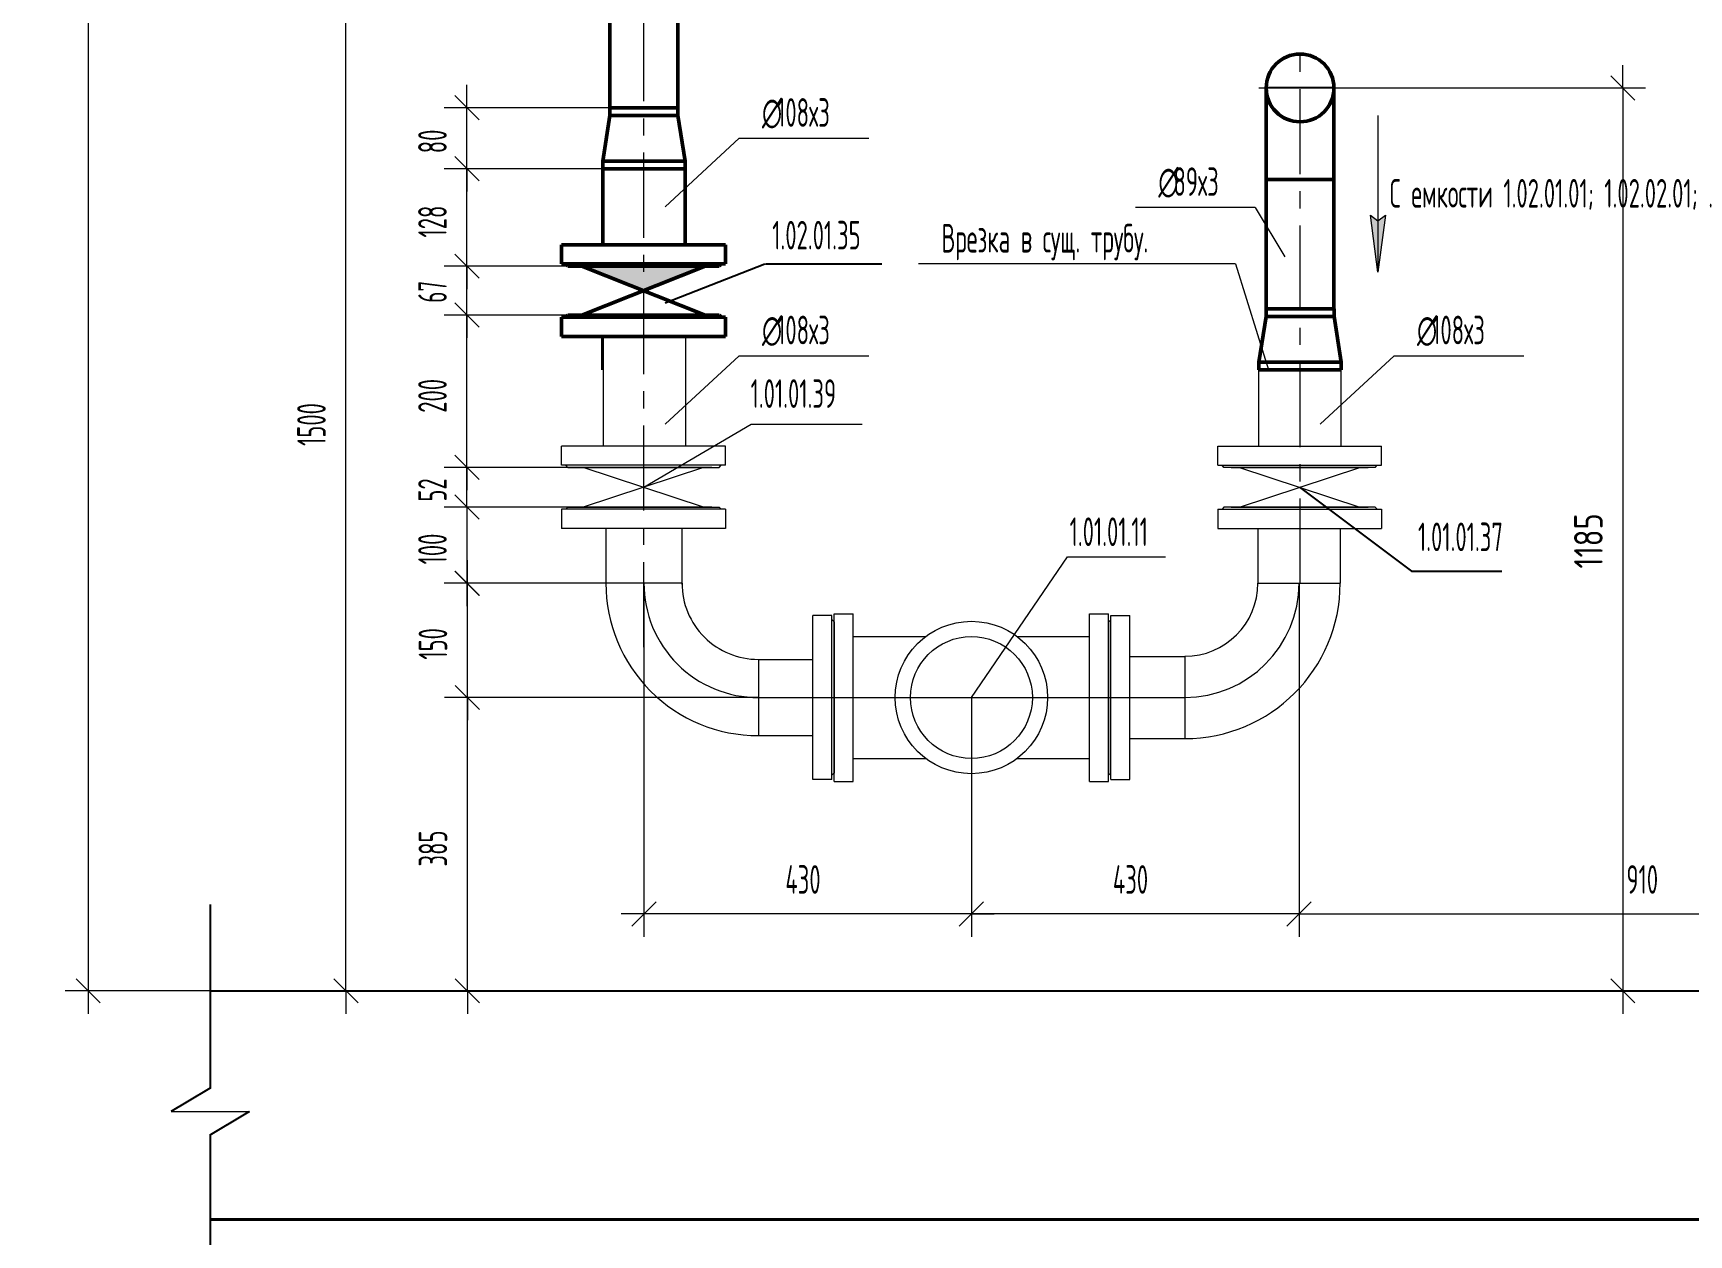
# Model space of a CAD drawing. Header units: millimetres. Extents: x -2281 to 17340, y -2563 to 4166.
# Drawn here: x 3251.5 to 3396.3, y 156.2 to 261.4 of the extents above; entities that cross this region are included whole.
import ezdxf

# ---------------------------------------------------------------- set-up
doc = ezdxf.new("R2010")
doc.units = ezdxf.units.MM
for name, pattern in [('K5LT32777', [0]), ('K5LT32783', [0]), ('K5LT32786', [0]), ('K5LT32807', [0]), ('K5LT32818', [0]), ('K5LT_AXLED', [11.939881, 7.439881, -1.5, 1.5, -1.5]), ('K5LT_THIN', [0])]:
    doc.linetypes.add(name, pattern=pattern)
doc.layers.add('Системный слой', color=7, linetype='Continuous')
doc.styles.add('KDIMTEXTSTYLE', font='GOST_AU.SHX', dxfattribs={"width": 0.96, "oblique": 15, "height": 5})
doc.styles.add('KTEXTSTYLE', font='GOST_AU.SHX', dxfattribs={"width": 0.96, "height": 5})
doc.dimstyles.new('KDIMSTYLE (0.07)', dxfattribs={"dimtxt": 5, "dimasz": 1, "dimexe": 2, "dimexo": 0, "dimgap": 1, "dimtad": 1, "dimlfac": 15, "dimtxsty": 'KDIMTEXTSTYLE', "dimsah": 1, "dimcen": 0, "dimdle": 1, "dimadec": 0, "dimazin": 0, "dimtfac": 0.667, "dimtmove": 0, "dimatfit": 3, "dimfxl": 1, "dimtvp": 1, "dimtolj": 1, "dimtzin": 0, "dimarcsym": 0})

# ---------------------------------------------------------------- blocks, each defined once
blk = doc.blocks.new('U358')
at = {"layer": 'Системный слой', "color": 7, "linetype": 'K5LT_THIN', "lineweight": 13}
for p, q in [((3355.11, 219.7), (3369.45, 219.7)), ((3355.11, 219.7), (3355.11, 218.03)), ((3355.66, 219.9), (3355.49, 219.7)), ((3368.9, 219.9), (3355.66, 219.9)), ((3356.28, 219.9), (3368.28, 219.9)), ((3368.9, 219.9), (3369.07, 219.7)), ((3369.45, 219.7), (3369.45, 218.03)), ((3355.11, 218.03), (3369.45, 218.03))]:
    blk.add_line(p, q, dxfattribs=at)
blk = doc.blocks.new('U357')
at = {"layer": 'Системный слой'}
blk.add_blockref('U358', (0, 0), dxfattribs=at)
blk = doc.blocks.new('U359')
at = {"layer": 'Системный слой', "color": 7, "linetype": 'K5LT_THIN', "lineweight": 13}
for p, q in [((3357.01, 223.37), (3367.55, 223.37)), ((3357.01, 223.37), (3367.55, 219.9)), ((3357.01, 219.9), (3367.55, 223.37)), ((3367.55, 219.9), (3357.01, 219.9))]:
    blk.add_line(p, q, dxfattribs=at)
blk = doc.blocks.new('U360')
at = {"layer": 'Системный слой', "color": 7, "linetype": 'K5LT_THIN', "lineweight": 13}
for p, q in [((3358.63, 213.24), (3365.83, 213.24)), ((3352.23, 206.84), (3352.23, 199.64))]:
    blk.add_line(p, q, dxfattribs=at)
for radius in [10, 13.6, 6.4]:
    blk.add_arc((3352.23, 213.24), radius, 270, 0, dxfattribs=at)
blk = doc.blocks.new('U362')
at = {"layer": 'Системный слой', "color": 7, "linetype": 'K5LT_THIN', "lineweight": 13}
for p, q in [((3355.11, 223.57), (3355.11, 225.23)), ((3355.11, 225.23), (3369.45, 225.23)), ((3369.45, 223.57), (3369.45, 225.23)), ((3355.11, 223.57), (3369.45, 223.57)), ((3355.66, 223.37), (3355.49, 223.57)), ((3368.9, 223.37), (3355.66, 223.37)), ((3356.28, 223.37), (3368.28, 223.37)), ((3368.9, 223.37), (3369.07, 223.57))]:
    blk.add_line(p, q, dxfattribs=at)
blk = doc.blocks.new('U361')
at = {"layer": 'Системный слой'}
blk.add_blockref('U362', (0, 0), dxfattribs=at)
blk = doc.blocks.new('U364')
at = {"layer": 'Системный слой', "color": 7, "linetype": 'K5LT_THIN', "lineweight": 13}
for p, q in [((3345.76, 196.07), (3345.76, 210.4)), ((3345.76, 210.4), (3347.43, 210.4)), ((3347.43, 196.07), (3347.43, 210.4)), ((3345.56, 209.86), (3345.76, 210.02)), ((3345.56, 209.86), (3345.56, 196.61)), ((3345.56, 197.24), (3345.56, 209.24)), ((3345.56, 196.61), (3345.76, 196.45)), ((3345.76, 196.07), (3347.43, 196.07))]:
    blk.add_line(p, q, dxfattribs=at)
blk = doc.blocks.new('U363')
at = {"layer": 'Системный слой'}
blk.add_blockref('U364', (0, 0), dxfattribs=at)
blk = doc.blocks.new('U366')
at = {"layer": 'Системный слой', "color": 7, "linetype": 'K5LT_THIN', "lineweight": 13}
for p, q in [((3319.69, 196.07), (3319.69, 210.4)), ((3321.36, 210.4), (3319.69, 210.4)), ((3321.36, 196.07), (3321.36, 210.4)), ((3321.56, 209.86), (3321.36, 210.02)), ((3321.56, 209.86), (3321.56, 196.61)), ((3321.56, 197.24), (3321.56, 209.24)), ((3321.36, 196.07), (3319.69, 196.07)), ((3321.56, 196.61), (3321.36, 196.45))]:
    blk.add_line(p, q, dxfattribs=at)
blk = doc.blocks.new('U365')
at = {"layer": 'Системный слой'}
blk.add_blockref('U366', (0, 0), dxfattribs=at)
blk = doc.blocks.new('U368')
at = {"layer": 'Системный слой', "color": 7, "linetype": 'K5LT_THIN', "lineweight": 13}
for p, q in [((3312.03, 219.7), (3297.7, 219.7)), ((3297.7, 219.7), (3297.7, 218.03)), ((3298.24, 219.9), (3298.07, 219.7)), ((3298.24, 219.9), (3311.49, 219.9)), ((3310.86, 219.9), (3298.86, 219.9)), ((3311.49, 219.9), (3311.65, 219.7)), ((3312.03, 219.7), (3312.03, 218.03)), ((3312.03, 218.03), (3297.7, 218.03))]:
    blk.add_line(p, q, dxfattribs=at)
blk = doc.blocks.new('U367')
at = {"layer": 'Системный слой'}
blk.add_blockref('U368', (0, 0), dxfattribs=at)
blk = doc.blocks.new('U369')
at = {"layer": 'Системный слой', "color": 7, "linetype": 'K5LT_THIN', "lineweight": 13}
for p, q in [((3310.13, 223.37), (3299.6, 223.37)), ((3310.13, 223.37), (3299.6, 219.9)), ((3310.13, 219.9), (3299.6, 223.37)), ((3299.6, 219.9), (3310.13, 219.9))]:
    blk.add_line(p, q, dxfattribs=at)
blk = doc.blocks.new('U371')
at = {"layer": 'Системный слой', "color": 7, "linetype": 'K5LT_THIN', "lineweight": 13}
for p, q in [((3312.03, 225.23), (3297.7, 225.23)), ((3297.7, 223.57), (3297.7, 225.23)), ((3312.03, 223.57), (3312.03, 225.23)), ((3312.03, 223.57), (3297.7, 223.57)), ((3298.24, 223.37), (3298.07, 223.57)), ((3298.24, 223.37), (3311.49, 223.37)), ((3310.86, 223.37), (3298.86, 223.37)), ((3311.49, 223.37), (3311.65, 223.57))]:
    blk.add_line(p, q, dxfattribs=at)
blk = doc.blocks.new('U370')
at = {"layer": 'Системный слой'}
blk.add_blockref('U371', (0, 0), dxfattribs=at)
blk = doc.blocks.new('U419')
at = {"layer": 'Системный слой', "color": 211, "linetype": 'K5LT32783', "lineweight": 50, "true_color": 0xff7fff}
for p, q in [((3358.72, 232.57), (3359.35, 236.57)), ((3359.35, 237.23), (3365.29, 237.23)), ((3359.35, 236.57), (3359.35, 237.23)), ((3359.35, 236.57), (3365.29, 236.57)), ((3365.29, 236.57), (3365.29, 237.23)), ((3365.92, 232.57), (3365.29, 236.57)), ((3358.72, 231.9), (3358.72, 232.57)), ((3358.72, 232.57), (3365.92, 232.57)), ((3358.72, 231.9), (3365.92, 231.9)), ((3365.92, 231.9), (3365.92, 232.57))]:
    blk.add_line(p, q, dxfattribs=at)
blk = doc.blocks.new('U429')
at = {"layer": 'Системный слой', "color": 211, "linetype": 'K5LT32783', "lineweight": 50, "true_color": 0xff7fff}
for p, q in [((3358.72, 232.57), (3359.35, 236.57)), ((3359.35, 237.23), (3365.29, 237.23)), ((3359.35, 236.57), (3359.35, 237.23)), ((3359.35, 236.57), (3365.29, 236.57)), ((3365.29, 236.57), (3365.29, 237.23)), ((3365.92, 232.57), (3365.29, 236.57)), ((3358.72, 231.9), (3358.72, 232.57)), ((3358.72, 232.57), (3365.92, 232.57)), ((3358.72, 231.9), (3365.92, 231.9)), ((3365.92, 231.9), (3365.92, 232.57))]:
    blk.add_line(p, q, dxfattribs=at)
blk = doc.blocks.new('U537')
at = {"layer": 'Системный слой', "color": 211, "linetype": 'K5LT32783', "lineweight": 50, "true_color": 0xff7fff}
for p, q in [((3301.3, 250.17), (3301.93, 254.17)), ((3301.93, 254.83), (3307.87, 254.83)), ((3301.93, 254.17), (3301.93, 254.83)), ((3301.93, 254.17), (3307.87, 254.17)), ((3307.87, 254.17), (3307.87, 254.83)), ((3308.5, 250.17), (3307.87, 254.17)), ((3301.3, 249.5), (3301.3, 250.17)), ((3301.3, 250.17), (3308.5, 250.17)), ((3301.3, 249.5), (3308.5, 249.5)), ((3308.5, 249.5), (3308.5, 250.17))]:
    blk.add_line(p, q, dxfattribs=at)
blk = doc.blocks.new('U539')
at = {"layer": 'Системный слой', "color": 211, "linetype": 'K5LT32783', "lineweight": 50, "true_color": 0xff7fff}
for p, q in [((3312.03, 242.83), (3297.7, 242.83)), ((3297.7, 241.17), (3297.7, 242.83)), ((3312.03, 241.17), (3312.03, 242.83)), ((3312.03, 241.17), (3297.7, 241.17)), ((3298.24, 240.97), (3298.07, 241.17)), ((3298.24, 240.97), (3311.49, 240.97)), ((3310.86, 240.97), (3298.86, 240.97)), ((3311.49, 240.97), (3311.65, 241.17))]:
    blk.add_line(p, q, dxfattribs=at)
blk = doc.blocks.new('U538')
at = {"layer": 'Системный слой'}
blk.add_blockref('U539', (0, 0), dxfattribs=at)
blk = doc.blocks.new('U541')
at = {"layer": 'Системный слой', "color": 211, "linetype": 'K5LT32783', "lineweight": 50, "true_color": 0xff7fff}
for p, q in [((3312.03, 236.5), (3297.7, 236.5)), ((3297.7, 236.5), (3297.7, 234.83)), ((3298.24, 236.7), (3298.07, 236.5)), ((3298.24, 236.7), (3311.49, 236.7)), ((3310.86, 236.7), (3298.86, 236.7)), ((3311.49, 236.7), (3311.65, 236.5)), ((3312.03, 236.5), (3312.03, 234.83)), ((3312.03, 234.83), (3297.7, 234.83))]:
    blk.add_line(p, q, dxfattribs=at)
blk = doc.blocks.new('U540')
at = {"layer": 'Системный слой'}
blk.add_blockref('U541', (0, 0), dxfattribs=at)
blk = doc.blocks.new('U542')
at = {"layer": 'Системный слой', "true_color": 0xcc99ff}
blk.add_hatch(color=191, dxfattribs=at).paths.add_polyline_path([(3310.26, 240.97), (3304.86, 238.83), (3299.46, 240.97)])
at = {"layer": 'Системный слой', "color": 211, "linetype": 'K5LT32783', "lineweight": 50, "true_color": 0xff7fff}
for p, q in [((3310.26, 240.97), (3299.46, 236.7)), ((3299.46, 240.97), (3310.26, 236.7)), ((3310.26, 240.97), (3299.46, 240.97)), ((3310.26, 236.7), (3299.46, 236.7))]:
    blk.add_line(p, q, dxfattribs=at)
blk = doc.blocks.new('U536')
at = {"layer": 'Системный слой', "color": 211, "linetype": 'K5LT32783', "lineweight": 50, "true_color": 0xff7fff}
for p, q in [((3301.93, 254.17), (3301.93, 276.24)), ((3307.87, 254.17), (3307.87, 276.24)), ((3301.3, 242.83), (3301.3, 249.5)), ((3308.5, 242.83), (3308.5, 249.5))]:
    blk.add_line(p, q, dxfattribs=at)
at = {"layer": 'Системный слой'}
for name in ['U537', 'U538', 'U542', 'U540']:
    blk.add_blockref(name, (0, 0), dxfattribs=at)
blk = doc.blocks.new('D23')
at = {"layer": 'Системный слой', "color": 7, "linetype": 'K5LT_THIN', "lineweight": 13}
for p, q in [((3304.9, 213.24), (3304.9, 182.3)), ((3333.56, 197.9), (3333.56, 182.3)), ((3304.9, 184.3), (3302.9, 184.3)), ((3305.96, 185.36), (3303.84, 183.24)), ((3333.56, 184.3), (3304.9, 184.3)), ((3332.5, 183.24), (3334.62, 185.36)), ((3333.56, 184.3), (3335.56, 184.3))]:
    blk.add_line(p, q, dxfattribs=at)
at = {"layer": 'Системный слой', "color": 7, "insert": (3317.28, 188.57), "char_height": 2.5, "attachment_point": 1, "style": 'KTEXTSTYLE'}
blk.add_mtext('\\H3.5;\\W0.965;\\Q15;\\Q0;\\W0.715;\\H2.50;430', dxfattribs=at)
blk.add_wipeout([(3317.28, 190.3), (3317.28, 193.87), (3321.03, 193.87), (3321.03, 190.3)]).dxf.layer = 'Системный слой'
blk = doc.blocks.new('KDIMARROW_03')
at = {"layer": 'Системный слой', "color": 0, "linetype": 'K5LT_THIN', "lineweight": 13}
for p, q in [((-1.06, -1.06), (1.06, 1.06)), ((0, 0), (-1, 0)), ((0, 0), (2, 0))]:
    blk.add_line(p, q, dxfattribs=at)
blk = doc.blocks.new('D24')
at = {"layer": 'Системный слой', "color": 7, "linetype": 'K5LT_THIN', "lineweight": 13}
for p, q in [((3362.23, 213.24), (3362.23, 182.3)), ((3333.56, 203.24), (3333.56, 182.3)), ((3333.56, 184.3), (3331.56, 184.3)), ((3334.62, 185.36), (3332.5, 183.24)), ((3362.23, 184.3), (3333.56, 184.3)), ((3361.17, 183.24), (3363.29, 185.36)), ((3362.23, 184.3), (3364.23, 184.3))]:
    blk.add_line(p, q, dxfattribs=at)
at = {"layer": 'Системный слой', "color": 7, "insert": (3345.94, 188.57), "char_height": 2.5, "attachment_point": 1, "style": 'KTEXTSTYLE'}
blk.add_mtext('\\H3.5;\\W0.965;\\Q15;\\Q0;\\W0.715;\\H2.50;430', dxfattribs=at)
blk.add_wipeout([(3345.94, 190.3), (3345.94, 193.87), (3349.69, 193.87), (3349.69, 190.3)]).dxf.layer = 'Системный слой'
blk = doc.blocks.new('D31')
at = {"layer": 'Системный слой', "color": 7, "linetype": 'K5LT_THIN', "lineweight": 13}
for p, q in [((3289.46, 213.24), (3289.46, 215.24)), ((3304.9, 213.24), (3287.46, 213.24)), ((3290.52, 212.17), (3288.39, 214.3)), ((3289.46, 203.24), (3289.46, 213.24)), ((3288.39, 204.3), (3290.52, 202.18)), ((3308.7, 203.24), (3287.46, 203.24)), ((3289.46, 203.24), (3289.46, 201.24))]:
    blk.add_line(p, q, dxfattribs=at)
at = {"layer": 'Системный слой', "color": 7, "insert": (3285.19, 206.55), "char_height": 2.5, "attachment_point": 1, "rotation": 90, "style": 'KTEXTSTYLE'}
blk.add_mtext('\\H3.5;\\W0.965;\\Q15;\\Q0;\\W0.715;\\H2.50;150', dxfattribs=at)
blk.add_wipeout([(3283.46, 206.55), (3279.89, 206.55), (3279.89, 209.79), (3283.46, 209.79)]).dxf.layer = 'Системный слой'
blk = doc.blocks.new('D39')
at = {"layer": 'Системный слой', "color": 7, "linetype": 'K5LT_THIN', "lineweight": 13}
for p, q in [((3422.9, 213.24), (3422.9, 182.3)), ((3362.23, 212.4), (3362.23, 182.3)), ((3362.23, 184.3), (3360.23, 184.3)), ((3363.29, 185.36), (3361.17, 183.24)), ((3362.23, 184.3), (3422.9, 184.3)), ((3421.84, 183.24), (3423.96, 185.36)), ((3422.9, 184.3), (3424.9, 184.3))]:
    blk.add_line(p, q, dxfattribs=at)
at = {"layer": 'Системный слой', "color": 7, "insert": (3390.88, 188.57), "char_height": 2.5, "attachment_point": 1, "style": 'KTEXTSTYLE'}
blk.add_mtext('\\H3.5;\\W0.965;\\Q15;\\Q0;\\W0.715;\\H2.50;910', dxfattribs=at)
blk.add_wipeout([(3390.88, 190.3), (3390.88, 193.87), (3394.12, 193.87), (3394.12, 190.3)]).dxf.layer = 'Системный слой'
blk = doc.blocks.new('D41')
at = {"layer": 'Системный слой', "color": 7, "linetype": 'K5LT_THIN', "lineweight": 13}
for p, q in [((3290.52, 202.18), (3288.39, 204.3)), ((3289.46, 203.24), (3289.46, 205.24)), ((3314.9, 203.24), (3287.46, 203.24)), ((3289.46, 177.57), (3289.46, 203.24)), ((3288.39, 178.63), (3290.52, 176.51)), ((3412.4, 177.57), (3287.46, 177.57)), ((3289.46, 177.57), (3289.46, 175.57))]:
    blk.add_line(p, q, dxfattribs=at)
at = {"layer": 'Системный слой', "color": 7, "insert": (3285.19, 188.45), "char_height": 2.5, "attachment_point": 1, "rotation": 90, "style": 'KTEXTSTYLE'}
blk.add_mtext('\\H3.5;\\W0.965;\\Q15;\\Q0;\\W0.715;\\H2.50;385', dxfattribs=at)
blk.add_wipeout([(3283.46, 188.45), (3279.89, 188.45), (3279.89, 192.2), (3283.46, 192.2)]).dxf.layer = 'Системный слой'
blk = doc.blocks.new('D52')
at = {"layer": 'Системный слой', "color": 7, "linetype": 'K5LT_THIN', "lineweight": 13}
for p, q in [((3290.48, 239.91), (3288.36, 242.03)), ((3289.42, 240.97), (3289.42, 242.97)), ((3304.9, 240.97), (3287.42, 240.97)), ((3289.42, 236.7), (3289.42, 240.97)), ((3288.36, 237.76), (3290.48, 235.64)), ((3304.9, 236.7), (3287.42, 236.7)), ((3289.42, 236.7), (3289.42, 234.7))]:
    blk.add_line(p, q, dxfattribs=at)
at = {"layer": 'Системный слой', "color": 7, "insert": (3285.15, 237.78), "char_height": 2.5, "attachment_point": 1, "rotation": 90, "style": 'KTEXTSTYLE'}
blk.add_mtext('\\H3.5;\\W0.965;\\Q15;\\Q0;\\W0.665;\\H2.50;67', dxfattribs=at)
blk.add_wipeout([(3283.42, 237.78), (3279.85, 237.78), (3279.85, 239.81), (3283.42, 239.81)]).dxf.layer = 'Системный слой'
blk = doc.blocks.new('D53')
at = {"layer": 'Системный слой', "color": 7, "linetype": 'K5LT_THIN', "lineweight": 13}
for p, q in [((3279.89, 276.51), (3277.77, 278.63)), ((3278.83, 277.57), (3278.83, 279.57)), ((3291.57, 277.57), (3276.83, 277.57)), ((3278.83, 177.57), (3278.83, 277.57)), ((3277.77, 178.63), (3279.89, 176.51)), ((3275.26, 177.57), (3280.83, 177.57)), ((3278.83, 177.57), (3278.83, 175.57))]:
    blk.add_line(p, q, dxfattribs=at)
blk.add_wipeout([(3277.58, 225.25), (3274.01, 225.25), (3274.01, 229.7), (3277.58, 229.7)]).dxf.layer = 'Системный слой'
at = {"layer": 'Системный слой', "color": 7, "insert": (3274.56, 225.25), "char_height": 2.5, "attachment_point": 1, "rotation": 90, "style": 'KTEXTSTYLE'}
blk.add_mtext('\\H3.5;\\W0.965;\\Q15;\\Q0;\\W0.715;\\H2.50;1500', dxfattribs=at)
blk = doc.blocks.new('D55')
at = {"layer": 'Системный слой', "color": 7, "linetype": 'K5LT_THIN', "lineweight": 13}
for p, q in [((3256.27, 438.9), (3256.27, 440.9)), ((3257.33, 437.84), (3255.21, 439.96)), ((3304.9, 438.9), (3254.27, 438.9)), ((3256.27, 438.9), (3256.27, 177.57)), ((3255.21, 178.63), (3257.33, 176.51)), ((3303.1, 177.57), (3254.27, 177.57)), ((3256.27, 177.57), (3256.27, 175.57))]:
    blk.add_line(p, q, dxfattribs=at)
blk.add_wipeout([(3255.02, 305.72), (3251.45, 305.72), (3251.45, 310.55), (3255.02, 310.55)]).dxf.layer = 'Системный слой'
at = {"layer": 'Системный слой', "color": 7, "insert": (3252, 305.72), "char_height": 2.5, "attachment_point": 1, "rotation": 90, "style": 'KTEXTSTYLE'}
blk.add_mtext('\\H3.5;\\W0.965;\\Q15;\\Q0;\\W0.715;\\H2.50;3920', dxfattribs=at)
blk = doc.blocks.new('D57')
at = {"layer": 'Системный слой', "color": 7, "linetype": 'K5LT_THIN', "lineweight": 13}
for p, q in [((3390.56, 256.57), (3390.56, 258.57)), ((3362.32, 256.57), (3392.56, 256.57)), ((3391.62, 255.51), (3389.5, 257.63)), ((3390.56, 256.57), (3390.56, 177.57)), ((3389.5, 178.63), (3391.62, 176.51)), ((3366.25, 177.57), (3392.56, 177.57)), ((3390.56, 177.57), (3390.56, 175.57))]:
    blk.add_line(p, q, dxfattribs=at)
blk.add_wipeout([(3389.56, 214.52), (3386, 214.52), (3386, 219.41), (3389.56, 219.41)]).dxf.layer = 'Системный слой'
at = {"layer": 'Системный слой', "color": 7, "insert": (3386.3, 214.52), "char_height": 2.5, "attachment_point": 1, "rotation": 90, "style": 'KTEXTSTYLE'}
blk.add_mtext('\\H3.5;\\W0.965;\\Q15;\\Q0;\\H2.50;1185', dxfattribs=at)
blk = doc.blocks.new('U638')
at = {"layer": 'Системный слой', "color": 7, "linetype": 'K5LT_THIN', "lineweight": 13}
for q in [(3347.92, 246.12), (3360.99, 241.79)]:
    blk.add_line((3358.4, 246.12), q, dxfattribs=at)
at = {"layer": 'Системный слой', "color": 7, "char_height": 2.5, "attachment_point": 1, "style": 'KTEXTSTYLE'}
for s, insert in [('\\H3.5;\\W0.965;\\Q15;\\Q0;\\W0.715;\\H2.50;∅', (3349.92, 249.62)), ('\\H3.5;\\W0.965;\\Q15;\\Q0;\\W0.715;\\H2.50;89х3', (3351.24, 249.62))]:
    blk.add_mtext(s, dxfattribs=dict(at, insert=insert))
blk = doc.blocks.new('U666')
at = {"layer": 'Системный слой', "color": 7, "linetype": 'K5LT_THIN', "lineweight": 13}
for q in [(3364.09, 227.14), (3381.9, 233.14)]:
    blk.add_line((3370.56, 233.14), q, dxfattribs=at)
at = {"layer": 'Системный слой', "color": 7, "char_height": 2.5, "attachment_point": 1, "style": 'KTEXTSTYLE'}
for s, insert in [('\\H3.5;\\W0.965;\\Q15;\\Q0;\\W0.715;\\H2.50;∅', (3372.56, 236.64)), ('\\H3.5;\\W0.965;\\Q15;\\Q0;\\W0.715;\\H2.50;108х3', (3373.88, 236.64))]:
    blk.add_mtext(s, dxfattribs=dict(at, insert=insert))
blk = doc.blocks.new('U667')
at = {"layer": 'Системный слой', "color": 7, "linetype": 'K5LT_THIN', "lineweight": 13}
for q in [(3306.77, 227.14), (3324.58, 233.14)]:
    blk.add_line((3313.24, 233.14), q, dxfattribs=at)
at = {"layer": 'Системный слой', "color": 7, "char_height": 2.5, "attachment_point": 1, "style": 'KTEXTSTYLE'}
for s, insert in [('\\H3.5;\\W0.965;\\Q15;\\Q0;\\W0.715;\\H2.50;∅', (3315.24, 236.64)), ('\\H3.5;\\W0.965;\\Q15;\\Q0;\\W0.715;\\H2.50;108х3', (3316.56, 236.64))]:
    blk.add_mtext(s, dxfattribs=dict(at, insert=insert))
blk = doc.blocks.new('D117')
at = {"layer": 'Системный слой', "color": 7, "linetype": 'K5LT_THIN', "lineweight": 13}
for p, q in [((3289.42, 219.9), (3289.42, 221.9)), ((3304.86, 219.9), (3287.42, 219.9)), ((3289.42, 219.9), (3289.42, 213.24)), ((3304.9, 213.24), (3287.42, 213.24)), ((3289.42, 213.24), (3289.42, 211.24))]:
    blk.add_line(p, q, dxfattribs=at)
blk.add_wipeout([(3288.17, 214.88), (3284.6, 214.88), (3284.6, 218.12), (3288.17, 218.12)]).dxf.layer = 'Системный слой'
for p, q in [((3290.48, 218.84), (3288.36, 220.96)), ((3288.36, 214.3), (3290.48, 212.17))]:
    blk.add_line(p, q, dxfattribs=at)
at = {"layer": 'Системный слой', "color": 7, "insert": (3285.15, 214.88), "char_height": 2.5, "attachment_point": 1, "rotation": 90, "style": 'KTEXTSTYLE'}
blk.add_mtext('\\H3.5;\\W0.965;\\Q15;\\Q0;\\W0.715;\\H2.50;100', dxfattribs=at)
blk = doc.blocks.new('D118')
at = {"layer": 'Системный слой', "color": 7, "linetype": 'K5LT_THIN', "lineweight": 13}
for p, q in [((3289.42, 223.37), (3289.42, 225.37)), ((3289.42, 219.9), (3289.42, 223.37)), ((3289.42, 219.9), (3289.42, 217.9))]:
    blk.add_line(p, q, dxfattribs=at)
blk.add_wipeout([(3288.17, 220.38), (3284.6, 220.38), (3284.6, 222.79), (3288.17, 222.79)]).dxf.layer = 'Системный слой'
for p, q in [((3304.86, 223.37), (3287.42, 223.37)), ((3290.48, 222.31), (3288.36, 224.43)), ((3288.36, 220.96), (3290.48, 218.84)), ((3304.86, 219.9), (3287.42, 219.9))]:
    blk.add_line(p, q, dxfattribs=at)
at = {"layer": 'Системный слой', "color": 7, "insert": (3285.15, 220.38), "char_height": 2.5, "attachment_point": 1, "rotation": 90, "style": 'KTEXTSTYLE'}
blk.add_mtext('\\H3.5;\\W0.965;\\Q15;\\Q0;\\W0.715;\\H2.50;52', dxfattribs=at)
blk = doc.blocks.new('D119')
at = {"layer": 'Системный слой', "color": 7, "linetype": 'K5LT_THIN', "lineweight": 13}
for p, q in [((3290.48, 235.64), (3288.36, 237.76)), ((3289.42, 236.7), (3289.42, 238.7)), ((3304.9, 236.7), (3287.42, 236.7)), ((3289.42, 223.37), (3289.42, 236.7)), ((3304.86, 223.37), (3287.42, 223.37)), ((3288.36, 224.43), (3290.48, 222.31)), ((3289.42, 223.37), (3289.42, 221.37))]:
    blk.add_line(p, q, dxfattribs=at)
blk.add_wipeout([(3288.17, 228.15), (3284.6, 228.15), (3284.6, 231.77), (3288.17, 231.77)]).dxf.layer = 'Системный слой'
at = {"layer": 'Системный слой', "color": 7, "insert": (3285.15, 228.15), "char_height": 2.5, "attachment_point": 1, "rotation": 90, "style": 'KTEXTSTYLE'}
blk.add_mtext('\\H3.5;\\W0.965;\\Q15;\\Q0;\\W0.715;\\H2.50;200', dxfattribs=at)
blk = doc.blocks.new('U681')
at = {"layer": 'Системный слой', "color": 7, "linetype": 'K5LT_THIN', "lineweight": 13}
for q in [(3306.77, 246.17), (3324.58, 252.17)]:
    blk.add_line((3313.24, 252.17), q, dxfattribs=at)
at = {"layer": 'Системный слой', "color": 7, "char_height": 2.5, "attachment_point": 1, "style": 'KTEXTSTYLE'}
for s, insert in [('\\H3.5;\\W0.965;\\Q15;\\Q0;\\W0.715;\\H2.50;∅', (3315.24, 255.67)), ('\\H3.5;\\W0.965;\\Q15;\\Q0;\\W0.715;\\H2.50;108х3', (3316.56, 255.67))]:
    blk.add_mtext(s, dxfattribs=dict(at, insert=insert))
blk = doc.blocks.new('D130')
at = {"layer": 'Системный слой', "color": 7, "linetype": 'K5LT_THIN', "lineweight": 13}
for p, q in [((3289.42, 249.5), (3289.42, 251.5)), ((3301.3, 249.5), (3287.42, 249.5)), ((3290.48, 248.44), (3288.36, 250.56)), ((3289.42, 240.97), (3289.42, 249.5)), ((3288.36, 242.03), (3290.48, 239.91)), ((3289.42, 240.97), (3289.42, 238.97))]:
    blk.add_line(p, q, dxfattribs=at)
blk.add_wipeout([(3288.17, 243.48), (3284.6, 243.48), (3284.6, 246.85), (3288.17, 246.85)]).dxf.layer = 'Системный слой'
at = {"layer": 'Системный слой', "color": 7, "insert": (3285.15, 243.48), "char_height": 2.5, "attachment_point": 1, "rotation": 90, "style": 'KTEXTSTYLE'}
blk.add_mtext('\\H3.5;\\W0.965;\\Q15;\\Q0;\\W0.715;\\H2.50;128', dxfattribs=at)
blk = doc.blocks.new('D131')
at = {"layer": 'Системный слой', "color": 7, "linetype": 'K5LT_THIN', "lineweight": 13}
for p, q in [((3289.42, 254.83), (3289.42, 256.83)), ((3301.94, 254.83), (3287.42, 254.83)), ((3289.42, 249.5), (3289.42, 254.83)), ((3301.3, 249.5), (3287.42, 249.5)), ((3289.42, 249.5), (3289.42, 247.5))]:
    blk.add_line(p, q, dxfattribs=at)
blk.add_wipeout([(3288.17, 250.85), (3284.6, 250.85), (3284.6, 253.39), (3288.17, 253.39)]).dxf.layer = 'Системный слой'
for p, q in [((3290.48, 253.77), (3288.36, 255.9)), ((3288.36, 250.56), (3290.48, 248.44))]:
    blk.add_line(p, q, dxfattribs=at)
at = {"layer": 'Системный слой', "color": 7, "insert": (3285.15, 250.85), "char_height": 2.5, "attachment_point": 1, "rotation": 90, "style": 'KTEXTSTYLE'}
blk.add_mtext('\\H3.5;\\W0.965;\\Q15;\\Q0;\\W0.715;\\H2.50;80', dxfattribs=at)
blk = doc.blocks.new('U688')
at = {"layer": 'Системный слой'}
blk.add_hatch(color=7, dxfattribs=at).paths.add_polyline_path([(3369.13, 240.44), (3369.79, 245.44), (3369.13, 244.94), (3368.47, 245.44)])
at = {"layer": 'Системный слой', "color": 7, "linetype": 'K5LT_THIN', "lineweight": 13}
for p, q in [((3369.13, 254.17), (3369.13, 240.44)), ((3369.13, 240.44), (3368.47, 245.44)), ((3368.47, 245.44), (3369.13, 244.94)), ((3369.13, 244.94), (3369.79, 245.44)), ((3369.79, 245.44), (3369.13, 240.44))]:
    blk.add_line(p, q, dxfattribs=at)
blk = doc.blocks.new('U697')
at = {"layer": 'Системный слой', "color": 7, "linetype": 'K5LT_THIN', "lineweight": 13}
for q in [(3328.94, 241.17), (3359.56, 231.9)]:
    blk.add_line((3356.68, 241.17), q, dxfattribs=at)
at = {"layer": 'Системный слой', "color": 7, "insert": (3330.94, 244.67), "char_height": 2.5, "attachment_point": 1, "style": 'KTEXTSTYLE'}
blk.add_mtext('\\H3.5;\\W0.965;\\Q15;\\Q0;\\W0.715;\\H2.50;Врезка в сущ. трубу.', dxfattribs=at)

msp = doc.modelspace()

# ---------------------------------------------------------------- linework, layer by layer
at = {"layer": 'Системный слой', "color": 30, "linetype": 'K5LT_AXLED', "lineweight": 13, "true_color": 0xff8000}
for p, q in [((3304.90173, 207.64622), (3304.90173, 280.53596)), ((3304.90173, 207.64622), (3304.90173, 277.56929)), ((3362.31927, 213.20386), (3362.31927, 259.53596)), ((3358.71927, 256.56929), (3368.2814, 256.56929))]:
    msp.add_line(p, q, dxfattribs=at)
at = {"layer": 'Системный слой', "color": 6, "linetype": 'K5LT32807', "lineweight": 25, "true_color": 0xff00ff}
for p, q in [((3365.28594, 256.56929), (3359.35261, 256.56929)), ((3266.96441, 177.56929), (3769.89375, 177.56929))]:
    msp.add_line(p, q, dxfattribs=at)
at = {"layer": 'Системный слой', "color": 211, "linetype": 'K5LT32783', "lineweight": 50, "true_color": 0xff7fff}
for p, q in [((3359.35261, 256.56929), (3359.35261, 237.23495)), ((3365.28594, 256.56929), (3365.28594, 237.23495)), ((3365.28594, 248.56929), (3359.35261, 248.56929))]:
    msp.add_line(p, q, dxfattribs=at)
at = {"layer": 'Системный слой', "color": 7, "linetype": 'K5LT32777', "lineweight": 25}
for p, q in [((3306.76857, 237.77662), (3315.48899, 241.174)), ((3315.55492, 241.174), (3325.72072, 241.174)), ((3362.2814, 221.63495), (3372.07094, 214.28809)), ((3372.07094, 214.28809), (3379.97871, 214.28809))]:
    msp.add_line(p, q, dxfattribs=at)
at = {"layer": 'Системный слой', "color": 200, "linetype": 'K5LT32818', "lineweight": 30, "true_color": 0xbf00ff}
msp.add_line((3301.26342, 231.90162), (3301.26342, 234.83495), dxfattribs=at)
at = {"layer": 'Системный слой', "color": 7, "linetype": 'K5LT_THIN', "lineweight": 13}
for p, q in [((3301.33961, 234.83495), (3301.33961, 225.23495)), ((3301.33961, 234.83495), (3301.33961, 225.23495)), ((3308.53961, 234.83495), (3308.53961, 225.23495)), ((3308.53961, 234.83495), (3308.53961, 225.23495)), ((3358.6814, 231.90162), (3358.6814, 225.23495)), ((3358.6814, 231.90162), (3358.6814, 225.23495)), ((3365.8814, 231.90162), (3365.8814, 225.23495)), ((3365.8814, 231.90162), (3365.8814, 225.23495)), ((3304.90173, 221.64756), (3314.2753, 227.14168)), ((3314.2753, 227.14168), (3315.60863, 227.14168)), ((3315.60863, 227.14168), (3324.00093, 227.14168)), ((3301.56804, 218.03495), (3301.56804, 213.16631)), ((3308.2347, 218.03495), (3308.2347, 213.13744)), ((3358.62709, 218.03495), (3358.62709, 213.23596)), ((3365.82709, 218.03495), (3365.82709, 213.23596)), ((3333.56042, 203.23596), (3341.95938, 215.55068)), ((3341.95938, 215.55068), (3350.55313, 215.55068)), ((3308.23507, 213.23602), (3301.5684, 213.23602)), ((3321.56042, 195.90262), (3321.56042, 210.56929)), ((3321.56042, 210.56929), (3323.22709, 210.56929)), ((3323.22709, 195.90262), (3323.22709, 210.56929)), ((3343.89375, 195.90262), (3343.89375, 210.56929)), ((3343.89375, 210.56929), (3345.56042, 210.56929)), ((3345.56042, 195.90262), (3345.56042, 210.56929)), ((3323.22709, 208.56929), (3329.56042, 208.56929)), ((3337.56042, 208.56929), (3343.89375, 208.56929)), ((3314.91773, 206.56937), (3319.69375, 206.56937)), ((3314.91773, 206.56937), (3314.91773, 199.9027)), ((3347.42709, 206.83596), (3352.22709, 206.83596)), ((3314.91773, 203.23596), (3352.22709, 203.23596)), ((3314.90173, 199.90269), (3319.69375, 199.90269)), ((3347.42709, 199.63596), (3352.22709, 199.63596)), ((3323.22709, 197.90262), (3329.56042, 197.90262)), ((3337.56042, 197.90262), (3343.89375, 197.90262)), ((3321.56042, 195.90262), (3323.22709, 195.90262)), ((3343.89375, 195.90262), (3345.56042, 195.90262))]:
    msp.add_line(p, q, dxfattribs=at)
at = {"layer": 'Системный слой', "color": 7, "linetype": 'K5LT32786', "lineweight": 18}
msp.add_line((3263.52986, 167.02764), (3270.39896, 167.02764), dxfattribs=at)
at = {"layer": 'Системный слой', "color": 6, "linetype": 'K5LT32807', "true_color": 0xff00ff, "const_width": 0.25}
msp.add_lwpolyline([(3266.96441, 157.56929), (3789.89375, 157.56929), (3789.89375, 471.3625)], dxfattribs=at)
at = {"layer": 'Системный слой', "color": 7, "linetype": 'K5LT32786', "const_width": 0.18}
for points in [[(3266.96441, 185.13349), (3266.96441, 169.07672), (3263.52986, 167.02764)], [(3266.96441, 148.92179), (3266.96441, 164.97855), (3270.39896, 167.02764)]]:
    msp.add_lwpolyline(points, dxfattribs=at)
at = {"layer": 'Системный слой', "color": 7, "linetype": 'K5LT_THIN', "lineweight": 13}
for radius in [6.66667, 5.33333]:
    msp.add_circle((3333.56042, 203.23596), radius, dxfattribs=at)
at = {"layer": 'Системный слой', "color": 211, "linetype": 'K5LT32783', "lineweight": 50, "true_color": 0xff7fff}
for start, end in [(90, 270), (90, 270), (270, 90)]:
    msp.add_arc((3362.31927, 256.56929), 2.96667, start, end, dxfattribs=at)
at = {"layer": 'Системный слой', "color": 7, "linetype": 'K5LT_THIN', "lineweight": 13}
for radius, end in [(13.33333, 270.06874), (10, 270.1145667), (6.66667, 270.13748)]:
    msp.add_arc((3314.90173, 213.23602), radius, 180, end, dxfattribs=at)

# ---------------------------------------------------------------- block references
at = {"layer": 'Системный слой'}
for name in ['U536', 'U681', 'U638', 'U697', 'U667', 'U419', 'U429', 'U370', 'U361', 'U369', 'U359', 'U367', 'U357', 'U360', 'U365', 'U363']:
    msp.add_blockref(name, (0, 0), dxfattribs=at)

# ---------------------------------------------------------------- texts
at = {"layer": 'Системный слой', "color": 7, "char_height": 2.5, "attachment_point": 1, "style": 'KTEXTSTYLE'}
for s, insert in [('\\H3.5;\\W0.965;\\Q15;\\Q0;\\W0.715;\\H2.50;{\\c255;1.02.01.35}', (3316.12958, 244.93525)), ('\\H3.5;\\W0.965;\\Q15;\\Q0;\\W0.715;\\H2.50;1.01.01.39', (3314.23756, 231.07652)), ('\\H3.5;\\W0.965;\\Q15;\\Q0;\\W0.715;\\H2.50;{\\c255;1.01.01.11}', (3342.15261, 218.98984))]:
    msp.add_mtext(s, dxfattribs=dict(at, insert=insert))

# ---------------------------------------------------------------- next in the draw order: dimensions: what is measured, and where the dimension line sits
at = {"layer": 'Системный слой', "color": 7}
dim = msp.add_linear_dim(base=(3289.42055, 236.70162), p1=(3304.90173, 240.96828), p2=(3304.90173, 236.70162), angle=90, text='\\H50.0;\\W0.665;\\Q0;\\H50.0;\\W0.665;\\Q0;\\Q0;\\W0.455;\\H2.50;67\\Q0;\\H50.00;', dimstyle='KDIMSTYLE (0.07)', override={"dimexo": 0, "dimblk1": 'KDIMARROW_03', "dimblk2": 'KDIMARROW_03', "dimse1": 0, "dimse2": 0, "dimclrt": 7, "dimtolj": 1}, dxfattribs=at)
dim.commit()
dim.dimension.update_dxf_attribs({"geometry": 'D52', "text_midpoint": (3289.42055, 238.83495), "dimtype": 160})
dim = msp.add_linear_dim(base=(3333.56042, 184.30376), p1=(3304.90173, 213.23529), p2=(3333.56042, 197.90262), text='\\H50.0;\\W0.965;\\Q0;\\H50.0;\\W0.965;\\Q0;\\Q0;\\W0.715;\\H2.50;430\\Q0;\\W0.965;\\H50.00;', dimstyle='KDIMSTYLE (0.07)', override={"dimexo": 0, "dimblk1": 'KDIMARROW_03', "dimblk2": 'KDIMARROW_03', "dimse1": 0, "dimse2": 0, "dimclrt": 7, "dimtolj": 1}, dxfattribs=at)
dim.commit()
dim.dimension.update_dxf_attribs({"geometry": 'D23', "text_midpoint": (3319.23108, 184.30376), "dimtype": 160})

# ---------------------------------------------------------------- next in the draw order: dimensions: what is measured, and where the dimension line sits
dim = msp.add_linear_dim(base=(3289.45506, 203.23602), p1=(3304.90173, 213.23529), p2=(3308.70158, 203.23602), angle=90, dimstyle='KDIMSTYLE (0.07)', override={"dimexo": 0, "dimpost": '\\H50.0;\\W0.965;\\Q0;<>', "dimblk1": 'KDIMARROW_03', "dimblk2": 'KDIMARROW_03', "dimse1": 0, "dimse2": 0, "dimclrt": 7, "dimtolj": 1}, dxfattribs=at)
dim.commit()
dim.dimension.update_dxf_attribs({"geometry": 'D31', "text_midpoint": (3289.45506, 208.23566), "dimtype": 160})
dim = msp.add_linear_dim(base=(3362.22709, 184.30376), p1=(3333.56042, 203.23596), p2=(3362.22709, 213.23596), text='\\H50.0;\\W0.965;\\Q0;\\H50.0;\\W0.965;\\Q0;\\Q0;\\W0.715;\\H2.50;430\\Q0;\\W0.965;\\H50.00;', dimstyle='KDIMSTYLE (0.07)', override={"dimexo": 0, "dimblk1": 'KDIMARROW_03', "dimblk2": 'KDIMARROW_03', "dimse1": 0, "dimse2": 0, "dimclrt": 7, "dimtolj": 1}, dxfattribs=at)
dim.commit()
dim.dimension.update_dxf_attribs({"geometry": 'D24', "text_midpoint": (3347.89375, 184.30376), "dimtype": 160})

# ---------------------------------------------------------------- next in the draw order: dimensions: what is measured, and where the dimension line sits
dim = msp.add_linear_dim(base=(3362.22709, 184.30376), p1=(3422.90173, 213.23675), p2=(3362.22709, 212.40262), text='\\H50.0;\\W0.965;\\Q0;\\H50.0;\\W0.965;\\Q0;\\Q0;\\W0.715;\\H2.50;910\\Q0;\\W0.965;\\H50.00;', dimstyle='KDIMSTYLE (0.07)', override={"dimexo": 0, "dimblk1": 'KDIMARROW_03', "dimblk2": 'KDIMARROW_03', "dimse1": 0, "dimse2": 0, "dimclrt": 7, "dimtolj": 1}, dxfattribs=at)
dim.commit()
dim.dimension.update_dxf_attribs({"geometry": 'D39', "text_midpoint": (3392.56441, 184.30376), "dimtype": 160})

# ---------------------------------------------------------------- next in the draw order: dimensions: what is measured, and where the dimension line sits
dim = msp.add_linear_dim(base=(3289.45506, 177.56929), p1=(3314.90173, 203.23602), p2=(3412.39916, 177.56929), angle=90, text='\\H50.0;\\W0.965;\\Q0;\\H50.0;\\W0.965;\\Q0;\\Q0;\\W0.715;\\H2.50;385\\Q0;\\W0.965;\\H50.00;', dimstyle='KDIMSTYLE (0.07)', override={"dimexo": 0, "dimblk1": 'KDIMARROW_03', "dimblk2": 'KDIMARROW_03', "dimse1": 0, "dimse2": 0, "dimclrt": 7, "dimtolj": 1}, dxfattribs=at)
dim.commit()
dim.dimension.update_dxf_attribs({"geometry": 'D41', "text_midpoint": (3289.45506, 190.40265), "dimtype": 160})

# ---------------------------------------------------------------- next in the draw order: dimensions: what is measured, and where the dimension line sits
for base, p1, p2, picture, middle in [((3278.83209, 177.56929), (3291.5684, 277.56929), (3275.26089, 177.56929), 'D53', (3278.83209, 227.56929)), ((3390.56441, 256.56929), (3366.25171, 177.56929), (3362.31927, 256.56929), 'D57', (3390.56441, 217.06929))]:
    dim = msp.add_linear_dim(base=base, p1=p1, p2=p2, angle=90, dimstyle='KDIMSTYLE (0.07)', override={"dimexo": 0, "dimpost": '\\H2.5;\\W0.965;\\Q0;<>', "dimblk1": 'KDIMARROW_03', "dimblk2": 'KDIMARROW_03', "dimse1": 0, "dimse2": 0, "dimclrt": 7, "dimtolj": 1}, dxfattribs=at)
    dim.commit()
    dim.dimension.update_dxf_attribs({"geometry": picture, "text_midpoint": middle, "dimtype": 160})

# ---------------------------------------------------------------- next in the draw order: block references
at = {"layer": 'Системный слой'}
for name in ['U688', 'U666']:
    msp.add_blockref(name, (0, 0), dxfattribs=at)

# ---------------------------------------------------------------- next in the draw order: texts
at = {"layer": 'Системный слой', "color": 7, "char_height": 2.5, "attachment_point": 1, "style": 'KTEXTSTYLE'}
for s, insert in [('\\H3.5;\\W0.965;\\Q15;\\Q0;\\W0.715;\\H2.50;С емкости 1.02.01.01; 1.02.02.01; .', (3370.17031, 248.59836)), ('\\H3.5;\\W0.965;\\Q15;\\Q0;\\W0.715;\\H2.50;1.01.01.37', (3372.63652, 218.53969))]:
    msp.add_mtext(s, dxfattribs=dict(at, insert=insert))

# ---------------------------------------------------------------- next in the draw order: dimensions: what is measured, and where the dimension line sits
at = {"layer": 'Системный слой', "color": 7}
dim = msp.add_linear_dim(base=(3256.272, 438.90262), p1=(3303.09973, 177.56929), p2=(3304.90173, 438.90262), angle=90, dimstyle='KDIMSTYLE (0.07)', override={"dimexo": 0, "dimpost": '\\H2.5;\\W0.965;\\Q0;<>', "dimblk1": 'KDIMARROW_03', "dimblk2": 'KDIMARROW_03', "dimse1": 0, "dimse2": 0, "dimclrt": 7, "dimtolj": 1}, dxfattribs=at)
dim.commit()
dim.dimension.update_dxf_attribs({"geometry": 'D55', "text_midpoint": (3256.272, 308.23596), "dimtype": 160})

# ---------------------------------------------------------------- next in the draw order: dimensions: what is measured, and where the dimension line sits
dim = msp.add_linear_dim(base=(3289.42055, 219.90162), p1=(3304.90173, 213.23529), p2=(3304.86342, 219.90162), angle=90, dimstyle='KDIMSTYLE (0.07)', override={"dimexo": 0, "dimpost": '\\H2.5;\\W0.965;\\Q0;<>', "dimblk1": 'KDIMARROW_03', "dimblk2": 'KDIMARROW_03', "dimse1": 0, "dimse2": 0, "dimclrt": 7, "dimtolj": 1}, dxfattribs=at)
dim.commit()
dim.dimension.update_dxf_attribs({"geometry": 'D117', "text_midpoint": (3289.42055, 216.56845), "dimtype": 160})

# ---------------------------------------------------------------- next in the draw order: dimensions: what is measured, and where the dimension line sits
dim = msp.add_linear_dim(base=(3289.42055, 219.90162), p1=(3304.86342, 223.36828), p2=(3304.86342, 219.90162), angle=90, dimstyle='KDIMSTYLE (0.07)', override={"dimexo": 0, "dimpost": '\\H2.5;\\W0.965;\\Q0;<>', "dimblk1": 'KDIMARROW_03', "dimblk2": 'KDIMARROW_03', "dimse1": 0, "dimse2": 0, "dimclrt": 7, "dimtolj": 1}, dxfattribs=at)
dim.commit()
dim.dimension.update_dxf_attribs({"geometry": 'D118', "text_midpoint": (3289.42055, 221.63495), "dimtype": 160})

# ---------------------------------------------------------------- next in the draw order: dimensions: what is measured, and where the dimension line sits
dim = msp.add_linear_dim(base=(3289.42055, 223.36828), p1=(3304.90173, 236.70162), p2=(3304.86342, 223.36828), angle=90, dimstyle='KDIMSTYLE (0.07)', override={"dimexo": 0, "dimpost": '\\H2.5;\\W0.965;\\Q0;<>', "dimblk1": 'KDIMARROW_03', "dimblk2": 'KDIMARROW_03', "dimse1": 0, "dimse2": 0, "dimclrt": 7, "dimtolj": 1}, dxfattribs=at)
dim.commit()
dim.dimension.update_dxf_attribs({"geometry": 'D119', "text_midpoint": (3289.42055, 230.03495), "dimtype": 160})

# ---------------------------------------------------------------- next in the draw order: dimensions: what is measured, and where the dimension line sits
dim = msp.add_linear_dim(base=(3289.42055, 240.96828), p1=(3301.30173, 249.50162), p2=(3289.42055, 240.96828), angle=90, dimstyle='KDIMSTYLE (0.07)', override={"dimexo": 0, "dimpost": '\\H2.5;\\W0.965;\\Q0;<>', "dimblk1": 'KDIMARROW_03', "dimblk2": 'KDIMARROW_03', "dimse1": 0, "dimse2": 0, "dimclrt": 7, "dimtolj": 1}, dxfattribs=at)
dim.commit()
dim.dimension.update_dxf_attribs({"geometry": 'D130', "text_midpoint": (3289.42055, 245.23495), "dimtype": 160})

# ---------------------------------------------------------------- next in the draw order: dimensions: what is measured, and where the dimension line sits
dim = msp.add_linear_dim(base=(3289.42055, 249.50162), p1=(3301.93507, 254.83495), p2=(3301.30173, 249.50162), angle=90, dimstyle='KDIMSTYLE (0.07)', override={"dimexo": 0, "dimpost": '\\H2.5;\\W0.965;\\Q0;<>', "dimblk1": 'KDIMARROW_03', "dimblk2": 'KDIMARROW_03', "dimse1": 0, "dimse2": 0, "dimclrt": 7, "dimtolj": 1}, dxfattribs=at)
dim.commit()
dim.dimension.update_dxf_attribs({"geometry": 'D131', "text_midpoint": (3289.42055, 252.16828), "dimtype": 160})

doc.saveas('drawing.dxf')
